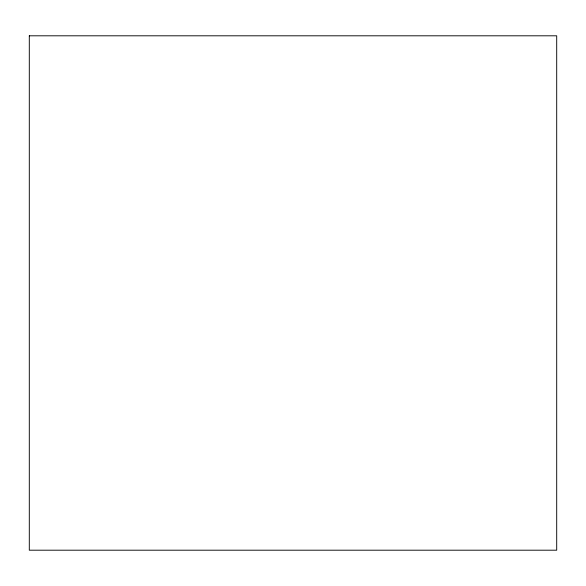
<?xml version="1.0" encoding="UTF-8"?>
<svg xmlns="http://www.w3.org/2000/svg" width="586" height="586" viewBox="0 0 586 586"><rect width="100%" height="100%" fill="white"/><g stroke="black" fill="none" stroke-linecap="round" stroke-linejoin="round"><path stroke-width="0.88" d="M29.3 35.805L29.3 550.195L556.7 550.195L556.7 35.805L29.3 35.805"/></g></svg>
